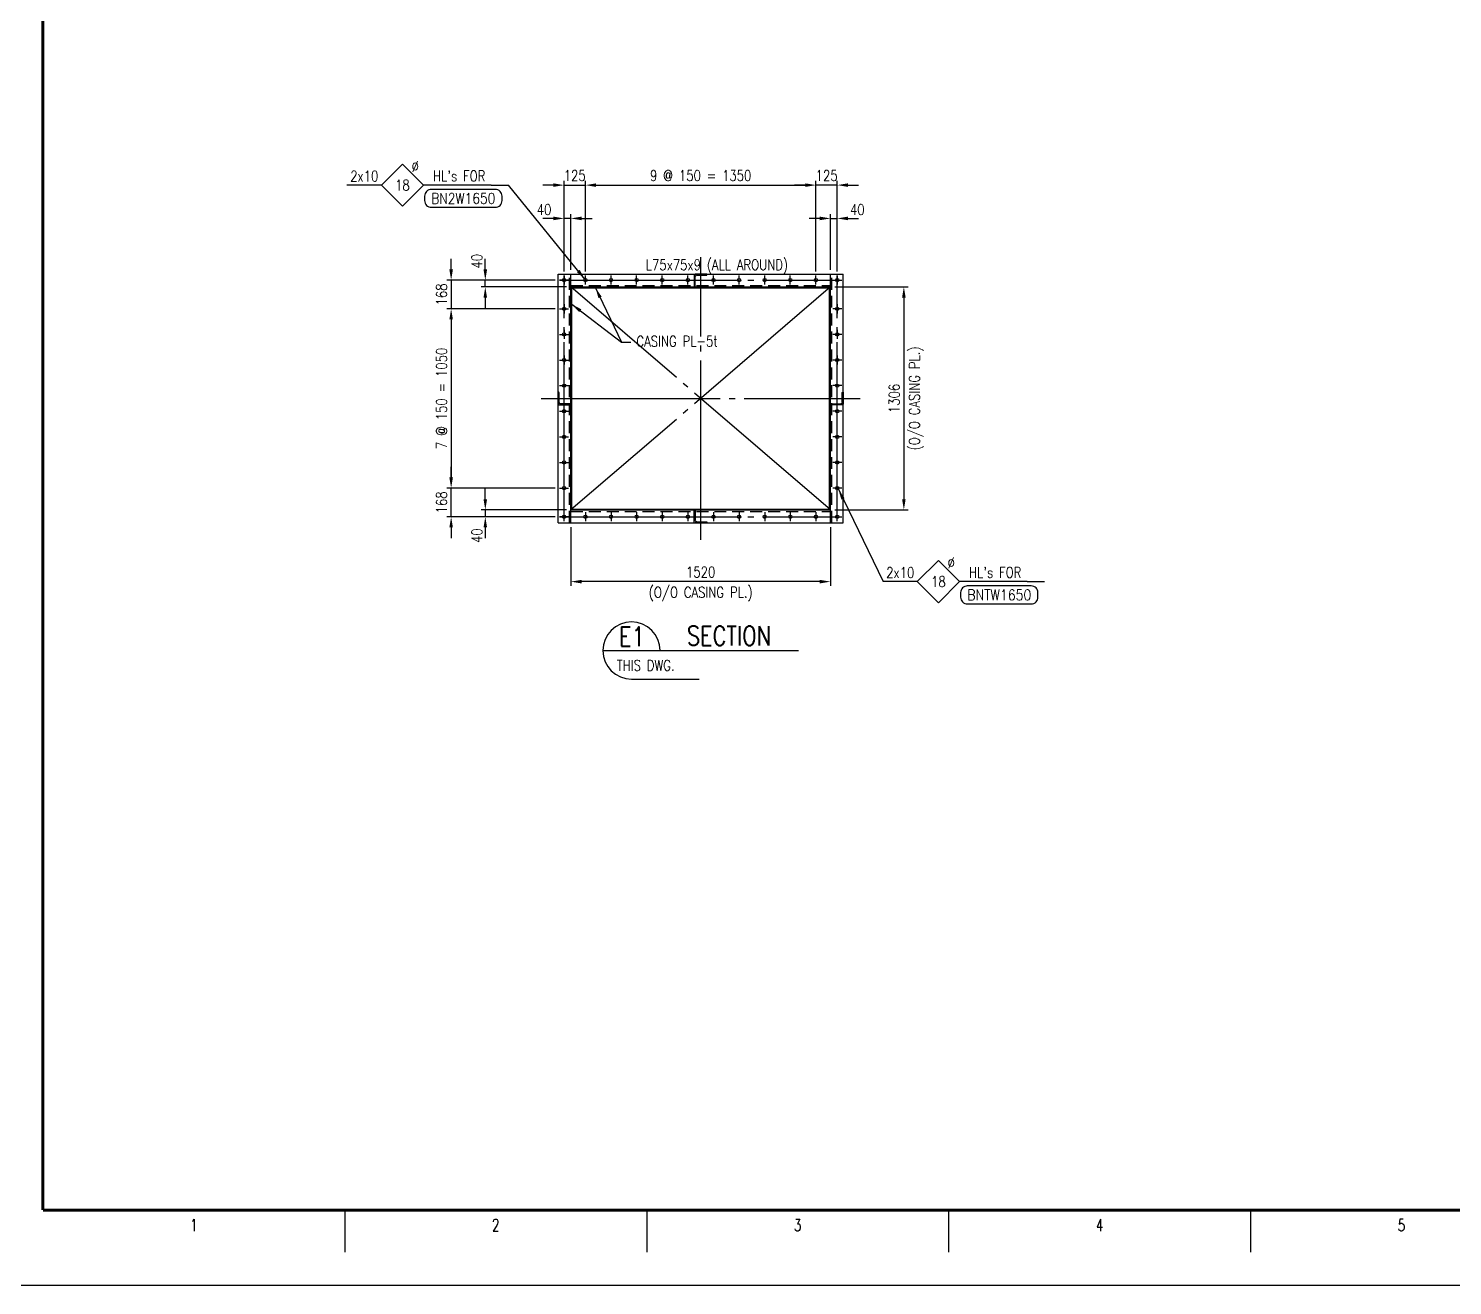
# Model space of a CAD drawing. Header units: millimetres. Extents: x 0 to 134087, y -49114 to 20834.
# Drawn here: x 91933 to 100273, y -48879 to -41517 of the extents above; entities that cross this region are included whole.
import ezdxf
from ezdxf.enums import TextEntityAlignment as Align

# ---------------------------------------------------------------- set-up
doc = ezdxf.new("R2010")
doc.units = ezdxf.units.MM
doc.header["$LTSCALE"] = 35
doc.linetypes.add('JNK-CENTER', pattern=[34, 30, -1.5, 1, -1.5])
doc.linetypes.add('JNK-HIDDEN', pattern=[3, 2, -1])
for name, color, linetype in [('CEN-R', 1, 'JNK-CENTER'), ('CON-C', 4, 'Continuous'), ('CON-G', 3, 'Continuous'), ('CON-W', 7, 'Continuous'), ('CON-Y', 2, 'Continuous'), ('Dim-W', 7, 'Continuous'), ('HID-Y', 2, 'JNK-HIDDEN'), ('STL-OBJT', 7, 'Continuous')]:
    doc.layers.add(name, color=color, linetype=linetype)
doc.styles.add('ROMANS', font='ROMANS.shx', dxfattribs={"width": 0.8})
doc.styles.add('SIMPLEX', font='simplex.shx', dxfattribs={"width": 0.8})
doc.dimstyles.new('DIM25', dxfattribs={"dimscale": 25, "dimtxt": 2.5, "dimasz": 2.5, "dimexe": 1, "dimexo": 1, "dimgap": 1, "dimtad": 1, "dimdec": 1, "dimdsep": 46, "dimtxsty": 'SIMPLEX', "dimcen": 0, "dimclrt": 2, "dimazin": 2, "dimtfac": 1, "dimtdec": 1, "dimtix": 1, "dimtmove": 2, "dimatfit": 0, "dimfxl": 0.18, "dimtolj": 1, "dimtzin": 0, "dimarcsym": 0})

# ---------------------------------------------------------------- blocks, each defined once
blk = doc.blocks.new('A$C05B03637')
at = {"layer": 'HID-Y'}
for p, q in [((0, 75), (0, 0)), ((75, 75), (0, 75)), ((6, 4), (6, 60.5)), ((14.5, 69), (71, 69)), ((75, 73), (75, 75)), ((0, 0), (2, 0))]:
    blk.add_line(p, q, dxfattribs=at)
for centre, radius, start, end in [((2, 4), 4, 270, 0), ((14.5, 60.5), 8.5, 90, 180), ((71, 73), 4, 270, 0)]:
    blk.add_arc(centre, radius, start, end, dxfattribs=at)
blk = doc.blocks.new('TITLE')
at = {"color": 7}
for p, q in [((99.02, 17.68), (99.02, 7.78)), ((169.76, 17.68), (169.76, 7.78)), ((240.49, 17.68), (240.49, 7.78)), ((311.22, 17.68), (311.22, 7.78)), ((841, 0), (0, 0))]:
    blk.add_line(p, q, dxfattribs=at)
at = {"color": 7, "const_width": 0.707}
for points in [[(28.29, 17.68), (28.29, 577.52)], [(28.29, 17.68), (823.67, 17.68)]]:
    blk.add_lwpolyline(points, dxfattribs=at)
at = {"color": 7, "style": 'ROMANS', "width": 0.7}
for s, p in [('1', (63.66, 14.15)), ('2', (134.39, 14.15)), ('3', (205.12, 14.15)), ('4', (275.85, 14.15)), ('5', (346.59, 14.15))]:
    blk.add_text(s, height=2.83, dxfattribs=at).set_placement(p, align=Align.MIDDLE)
blk = doc.blocks.new('*D3015')
at = {"layer": 'DEFPOINTS', "color": 0, "transparency": 16777216}
for p in [(96629.8, -43030.7), (96629.8, -44336.7), (97059.8, -44336.7)]:
    blk.add_point(p, dxfattribs=at)
at = {"layer": 'Dim-W', "color": 0, "lineweight": -2, "transparency": 16777216}
for p, q in [((96654.8, -43030.7), (97084.8, -43030.7)), ((97059.8, -43093.2), (97059.8, -44274.2)), ((96654.8, -44336.7), (97084.8, -44336.7))]:
    blk.add_line(p, q, dxfattribs=at)
at = {"layer": 'Dim-W', "color": 0, "transparency": 16777216}
for points in [[(97049.4, -43093.2), (97070.2, -43093.2), (97059.8, -43030.7)], [(97049.4, -44274.2), (97070.2, -44274.2), (97059.8, -44336.7)]]:
    blk.add_solid(points, dxfattribs=at)
at = {"layer": 'Dim-W', "color": 2, "transparency": 16777216, "char_height": 62.5, "attachment_point": 5, "rotation": 90, "style": 'SIMPLEX'}
for s, insert in [('\\A1;(O/O CASING PL.)', (97132.4, -43683.7)), ('\\A1;1306', (97003.6, -43683.7))]:
    blk.add_mtext(s, dxfattribs=dict(at, insert=insert))
blk = doc.blocks.new('SECTITLE')
at = {"layer": 'CON-G'}
for p, q in [((-1.7, 0), (44.1, 0)), ((5, -6.7), (20.86, -6.7))]:
    blk.add_line(p, q, dxfattribs=at)
blk.add_arc((5, 0), 6.7, 0, 270, dxfattribs=at)
at = {"layer": 'CON-C', "style": 'SIMPLEX', "width": 0.8}
for tag, p in [('A', (5.06, 1.04)), ('ELEVATION', (27.83, 1.22))]:
    blk.add_attdef(tag, text='', height=4.5, dxfattribs=at).set_placement(p, align=Align.CENTER)
at = {"layer": 'CON-Y', "style": 'SIMPLEX', "width": 0.8}
blk.add_attdef('H0000-0000', (1.54, -4.72), '', height=2.5, dxfattribs=at)
blk.add_attdef('SCALE', text='', height=2.5, dxfattribs=at).set_placement((44.9, -3.72), align=Align.RIGHT)
blk = doc.blocks.new('*D3016')
at = {"layer": 'DEFPOINTS', "color": 0, "transparency": 16777216}
for p in [(95109.8, -44411.7), (96629.8, -44411.7), (95109.8, -44756.7)]:
    blk.add_point(p, dxfattribs=at)
at = {"layer": 'Dim-W', "color": 0, "lineweight": -2, "transparency": 16777216}
for p, q in [((95109.8, -44436.7), (95109.8, -44781.7)), ((96629.8, -44436.7), (96629.8, -44781.7)), ((96567.3, -44756.7), (95172.3, -44756.7))]:
    blk.add_line(p, q, dxfattribs=at)
at = {"layer": 'Dim-W', "color": 0, "transparency": 16777216}
for points in [[(95172.3, -44746.3), (95172.3, -44767.1), (95109.8, -44756.7)], [(96567.3, -44746.3), (96567.3, -44767.1), (96629.8, -44756.7)]]:
    blk.add_solid(points, dxfattribs=at)
at = {"layer": 'Dim-W', "color": 2, "transparency": 16777216, "char_height": 62.5, "attachment_point": 5, "style": 'SIMPLEX'}
for s, insert in [('\\A1;1520', (95869.8, -44700.5)), ('\\A1;(O/O CASING PL.)', (95869.8, -44829.3))]:
    blk.add_mtext(s, dxfattribs=dict(at, insert=insert))
blk = doc.blocks.new('*D2942')
at = {"layer": 'DEFPOINTS', "color": 0, "transparency": 16777216}
for p in [(94608.3, -42990.7), (95043.3, -42990.7), (95109.8, -43030.7)]:
    blk.add_point(p, dxfattribs=at)
at = {"layer": 'Dim-W', "color": 0, "lineweight": -2, "transparency": 16777216}
for p, q in [((94608.3, -42928.2), (94608.3, -42865.7)), ((95018.3, -42990.7), (94583.3, -42990.7)), ((95084.8, -43030.7), (94583.3, -43030.7)), ((94608.3, -43030.7), (94608.3, -42990.7)), ((94608.3, -43093.2), (94608.3, -43155.7))]:
    blk.add_line(p, q, dxfattribs=at)
at = {"layer": 'Dim-W', "color": 0, "transparency": 16777216}
for points in [[(94597.9, -42928.2), (94618.7, -42928.2), (94608.3, -42990.7)], [(94597.9, -43093.2), (94618.7, -43093.2), (94608.3, -43030.7)]]:
    blk.add_solid(points, dxfattribs=at)
at = {"layer": 'Dim-W', "color": 2, "transparency": 16777216, "insert": (94559.1, -42879.8), "char_height": 62.5, "attachment_point": 5, "rotation": 90, "style": 'SIMPLEX'}
blk.add_mtext('\\A1;40', dxfattribs=at)
blk = doc.blocks.new('*D2943')
at = {"layer": 'DEFPOINTS', "color": 0, "transparency": 16777216}
for p in [(95043.3, -42990.7), (94408.3, -43158.7), (95043.3, -43158.7)]:
    blk.add_point(p, dxfattribs=at)
at = {"layer": 'Dim-W', "color": 0, "lineweight": -2, "transparency": 16777216}
for p, q in [((94408.3, -42928.2), (94408.3, -42865.7)), ((95018.3, -42990.7), (94383.3, -42990.7)), ((94408.3, -42990.7), (94408.3, -43158.7)), ((95018.3, -43158.7), (94383.3, -43158.7)), ((94408.3, -43221.2), (94408.3, -43283.7))]:
    blk.add_line(p, q, dxfattribs=at)
at = {"layer": 'Dim-W', "color": 0, "transparency": 16777216}
for points in [[(94397.9, -42928.2), (94418.7, -42928.2), (94408.3, -42990.7)], [(94397.9, -43221.2), (94418.7, -43221.2), (94408.3, -43158.7)]]:
    blk.add_solid(points, dxfattribs=at)
at = {"layer": 'Dim-W', "color": 2, "transparency": 16777216, "insert": (94352.1, -43074.7), "char_height": 62.5, "attachment_point": 5, "rotation": 90, "style": 'SIMPLEX'}
blk.add_mtext('\\A1;168', dxfattribs=at)
blk = doc.blocks.new('*D2944')
at = {"layer": 'DEFPOINTS', "color": 0, "transparency": 16777216}
for p in [(95109.8, -44336.7), (94608.3, -44376.7), (95043.3, -44376.7)]:
    blk.add_point(p, dxfattribs=at)
at = {"layer": 'Dim-W', "color": 0, "lineweight": -2, "transparency": 16777216}
for p, q in [((94608.3, -44274.2), (94608.3, -44211.7)), ((95084.8, -44336.7), (94583.3, -44336.7)), ((94608.3, -44336.7), (94608.3, -44376.7)), ((95018.3, -44376.7), (94583.3, -44376.7)), ((94608.3, -44439.2), (94608.3, -44501.7))]:
    blk.add_line(p, q, dxfattribs=at)
at = {"layer": 'Dim-W', "color": 0, "transparency": 16777216}
for points in [[(94597.9, -44274.2), (94618.7, -44274.2), (94608.3, -44336.7)], [(94597.9, -44439.2), (94618.7, -44439.2), (94608.3, -44376.7)]]:
    blk.add_solid(points, dxfattribs=at)
at = {"layer": 'Dim-W', "color": 2, "transparency": 16777216, "insert": (94559.1, -44487.7), "char_height": 62.5, "attachment_point": 5, "rotation": 90, "style": 'SIMPLEX'}
blk.add_mtext('\\A1;40', dxfattribs=at)
blk = doc.blocks.new('*D2945')
at = {"layer": 'DEFPOINTS', "color": 0, "transparency": 16777216}
for p in [(94408.3, -44208.7), (95043.3, -44208.7), (95043.3, -44376.7)]:
    blk.add_point(p, dxfattribs=at)
at = {"layer": 'Dim-W', "color": 0, "lineweight": -2, "transparency": 16777216}
for p, q in [((94408.3, -44146.2), (94408.3, -44083.7)), ((95018.3, -44208.7), (94383.3, -44208.7)), ((94408.3, -44376.7), (94408.3, -44208.7)), ((95018.3, -44376.7), (94383.3, -44376.7)), ((94408.3, -44439.2), (94408.3, -44501.7))]:
    blk.add_line(p, q, dxfattribs=at)
at = {"layer": 'Dim-W', "color": 0, "transparency": 16777216}
for points in [[(94397.9, -44146.2), (94418.7, -44146.2), (94408.3, -44208.7)], [(94397.9, -44439.2), (94418.7, -44439.2), (94408.3, -44376.7)]]:
    blk.add_solid(points, dxfattribs=at)
at = {"layer": 'Dim-W', "color": 2, "transparency": 16777216, "insert": (94352.1, -44292.7), "char_height": 62.5, "attachment_point": 5, "rotation": 90, "style": 'SIMPLEX'}
blk.add_mtext('\\A1;168', dxfattribs=at)
blk = doc.blocks.new('*D2946')
at = {"layer": 'DEFPOINTS', "color": 0, "transparency": 16777216}
for p in [(95043.3, -43158.7), (94408.3, -44208.7), (95043.3, -44208.7)]:
    blk.add_point(p, dxfattribs=at)
at = {"layer": 'Dim-W', "color": 0, "lineweight": -2, "transparency": 16777216}
for p, q in [((95018.3, -43158.7), (94383.3, -43158.7)), ((94408.3, -43221.2), (94408.3, -44146.2)), ((95018.3, -44208.7), (94383.3, -44208.7))]:
    blk.add_line(p, q, dxfattribs=at)
at = {"layer": 'Dim-W', "color": 0, "transparency": 16777216}
for points in [[(94397.9, -43221.2), (94418.7, -43221.2), (94408.3, -43158.7)], [(94397.9, -44146.2), (94418.7, -44146.2), (94408.3, -44208.7)]]:
    blk.add_solid(points, dxfattribs=at)
at = {"layer": 'Dim-W', "color": 2, "transparency": 16777216, "insert": (94352.1, -43683.7), "char_height": 62.5, "attachment_point": 5, "rotation": 90, "style": 'SIMPLEX', "bg_fill": 3, "box_fill_scale": 1.1, "bg_fill_color": 256, "bg_fill_true_color": 13158600, "bg_fill_transparency": 0}
blk.add_mtext('\\A1;7 @ 150 = 1050', dxfattribs=at)
blk = doc.blocks.new('*D2947')
at = {"layer": 'DEFPOINTS', "color": 0, "transparency": 16777216}
for p in [(95069.8, -42629.2), (95069.8, -42964.2), (95109.8, -42955.7)]:
    blk.add_point(p, dxfattribs=at)
at = {"layer": 'Dim-W', "color": 0, "lineweight": -2, "transparency": 16777216}
for p, q in [((95069.8, -42939.2), (95069.8, -42604.2)), ((95109.8, -42930.7), (95109.8, -42604.2)), ((95007.3, -42629.2), (94944.8, -42629.2)), ((95109.8, -42629.2), (95069.8, -42629.2)), ((95172.3, -42629.2), (95234.8, -42629.2))]:
    blk.add_line(p, q, dxfattribs=at)
at = {"layer": 'Dim-W', "color": 0, "transparency": 16777216}
blk.add_solid([(95172.3, -42618.8), (95172.3, -42639.6), (95109.8, -42629.2)], dxfattribs=at)
at = {"layer": 'Dim-W', "color": 2, "transparency": 16777216, "insert": (94952.9, -42577.6), "char_height": 62.5, "attachment_point": 5, "style": 'SIMPLEX', "bg_fill": 3, "box_fill_scale": 1.1, "bg_fill_color": 256, "bg_fill_true_color": 13158600, "bg_fill_transparency": 0}
blk.add_mtext('\\A1;40', dxfattribs=at)
at = {"layer": 'Dim-W', "color": 0, "transparency": 16777216}
blk.add_solid([(95007.3, -42618.8), (95007.3, -42639.6), (95069.8, -42629.2)], dxfattribs=at)
blk = doc.blocks.new('*D2948')
at = {"layer": 'DEFPOINTS', "color": 0, "transparency": 16777216}
for p in [(95194.8, -42434.2), (95069.8, -42964.2), (95194.8, -42964.2)]:
    blk.add_point(p, dxfattribs=at)
at = {"layer": 'Dim-W', "color": 0, "lineweight": -2, "transparency": 16777216}
for p, q in [((95007.3, -42434.2), (94944.8, -42434.2)), ((95069.8, -42939.2), (95069.8, -42409.2)), ((95069.8, -42434.2), (95194.8, -42434.2)), ((95194.8, -42939.2), (95194.8, -42409.2)), ((95257.3, -42434.2), (95319.8, -42434.2))]:
    blk.add_line(p, q, dxfattribs=at)
at = {"layer": 'Dim-W', "color": 0, "transparency": 16777216}
for points in [[(95007.3, -42423.8), (95007.3, -42444.6), (95069.8, -42434.2)], [(95257.3, -42423.8), (95257.3, -42444.6), (95194.8, -42434.2)]]:
    blk.add_solid(points, dxfattribs=at)
at = {"layer": 'Dim-W', "color": 2, "transparency": 16777216, "insert": (95132.3, -42378), "char_height": 62.5, "attachment_point": 5, "style": 'SIMPLEX'}
blk.add_mtext('\\A1;125', dxfattribs=at)
blk = doc.blocks.new('*D2949')
at = {"layer": 'DEFPOINTS', "color": 0, "transparency": 16777216}
for p in [(96669.8, -42629.2), (96629.8, -42955.7), (96669.8, -42964.2)]:
    blk.add_point(p, dxfattribs=at)
at = {"layer": 'Dim-W', "color": 0, "lineweight": -2, "transparency": 16777216}
for p, q in [((96629.8, -42930.7), (96629.8, -42604.2)), ((96669.8, -42939.2), (96669.8, -42604.2)), ((96567.3, -42629.2), (96504.8, -42629.2)), ((96629.8, -42629.2), (96669.8, -42629.2)), ((96732.3, -42629.2), (96794.8, -42629.2))]:
    blk.add_line(p, q, dxfattribs=at)
at = {"layer": 'Dim-W', "color": 0, "transparency": 16777216}
blk.add_solid([(96567.3, -42618.8), (96567.3, -42639.6), (96629.8, -42629.2)], dxfattribs=at)
at = {"layer": 'Dim-W', "color": 2, "transparency": 16777216, "insert": (96786.7, -42577.6), "char_height": 62.5, "attachment_point": 5, "style": 'SIMPLEX', "bg_fill": 3, "box_fill_scale": 1.1, "bg_fill_color": 256, "bg_fill_true_color": 13158600, "bg_fill_transparency": 0}
blk.add_mtext('\\A1;40', dxfattribs=at)
at = {"layer": 'Dim-W', "color": 0, "transparency": 16777216}
blk.add_solid([(96732.3, -42618.8), (96732.3, -42639.6), (96669.8, -42629.2)], dxfattribs=at)
blk = doc.blocks.new('BOLTHOLE')
at = {"layer": 'CON-W'}
blk.add_line((25.7, 0), (9.9, 0), dxfattribs=at)
blk.add_lwpolyline([(0, 0), (4.95, 4.95), (9.9, 0), (4.95, -4.95)], close=True, dxfattribs=at)
at = {"layer": 'CON-Y', "style": 'SIMPLEX', "width": 0.8}
for s, p in [('%%C', (8.81, 3.12)), ("HL's FOR", (24.37, 0.9))]:
    blk.add_text(s, height=2.5, dxfattribs=at).set_placement(p, align=Align.RIGHT)
blk.add_attdef('4', text='', height=2.5, dxfattribs=at).set_placement((-0.69, 0.87), align=Align.RIGHT)
blk.add_attdef('22', text='', height=2.5, dxfattribs=at).set_placement((4.95, 0), align=Align.MIDDLE_CENTER)
blk = doc.blocks.new('boltmark')
at = {"layer": 'CON-Y'}
blk.add_lwpolyline([(0, -4.2), (15, -4.2, 0.414214), (16.56, -2.64), (16.56, -1.56, 0.414214), (15, 0), (0, 0, 0.414214), (-1.56, -1.56), (-1.56, -2.64, 0.414214)], format="xyb", close=True, dxfattribs=at)
at = {"layer": 'CON-G', "style": 'SIMPLEX', "width": 0.802523}
blk.add_attdef('BN2W1650', text='', height=2.5, dxfattribs=at).set_placement((0, -3.35), (15, -3.35), align=Align.FIT)
blk = doc.blocks.new('*D2950')
at = {"layer": 'DEFPOINTS', "color": 0, "transparency": 16777216}
for p in [(96544.8, -42434.2), (96544.8, -42964.2), (96669.8, -42964.2)]:
    blk.add_point(p, dxfattribs=at)
at = {"layer": 'Dim-W', "color": 0, "lineweight": -2, "transparency": 16777216}
for p, q in [((96482.3, -42434.2), (96419.8, -42434.2)), ((96544.8, -42939.2), (96544.8, -42409.2)), ((96669.8, -42434.2), (96544.8, -42434.2)), ((96669.8, -42939.2), (96669.8, -42409.2)), ((96732.3, -42434.2), (96794.8, -42434.2))]:
    blk.add_line(p, q, dxfattribs=at)
at = {"layer": 'Dim-W', "color": 0, "transparency": 16777216}
for points in [[(96482.3, -42423.8), (96482.3, -42444.6), (96544.8, -42434.2)], [(96732.3, -42423.8), (96732.3, -42444.6), (96669.8, -42434.2)]]:
    blk.add_solid(points, dxfattribs=at)
at = {"layer": 'Dim-W', "color": 2, "transparency": 16777216, "insert": (96607.3, -42378), "char_height": 62.5, "attachment_point": 5, "style": 'SIMPLEX'}
blk.add_mtext('\\A1;125', dxfattribs=at)
blk = doc.blocks.new('*D2951')
at = {"layer": 'DEFPOINTS', "color": 0, "transparency": 16777216}
for p in [(96544.8, -42434.2), (95194.8, -42964.2), (96544.8, -42964.2)]:
    blk.add_point(p, dxfattribs=at)
at = {"layer": 'Dim-W', "color": 0, "lineweight": -2, "transparency": 16777216}
for p, q in [((95194.8, -42939.2), (95194.8, -42409.2)), ((95257.3, -42434.2), (96482.3, -42434.2)), ((96544.8, -42939.2), (96544.8, -42409.2))]:
    blk.add_line(p, q, dxfattribs=at)
at = {"layer": 'Dim-W', "color": 0, "transparency": 16777216}
for points in [[(95257.3, -42423.8), (95257.3, -42444.6), (95194.8, -42434.2)], [(96482.3, -42423.8), (96482.3, -42444.6), (96544.8, -42434.2)]]:
    blk.add_solid(points, dxfattribs=at)
at = {"layer": 'Dim-W', "color": 2, "transparency": 16777216, "insert": (95869.8, -42378), "char_height": 62.5, "attachment_point": 5, "style": 'SIMPLEX'}
blk.add_mtext('\\A1;9 @ 150 = 1350', dxfattribs=at)

msp = doc.modelspace()

# ---------------------------------------------------------------- linework, layer by layer
at = {"layer": 'CEN-R'}
for p, q in [((95869.8043, -44511.726), (95869.8043, -42855.726)), ((95096.3043, -42990.726), (95043.3043, -42990.726)), ((95043.3043, -42990.726), (96696.3043, -42990.726)), ((95069.8043, -42964.226), (95069.8043, -43017.226)), ((95069.8043, -44403.226), (95069.8043, -42964.226)), ((96629.8043, -43030.726), (95109.8043, -44336.726)), ((96629.8043, -44336.726), (95109.8043, -43030.726)), ((95194.8043, -43017.226), (95194.8043, -42964.226)), ((95344.8043, -43017.226), (95344.8043, -42964.226)), ((95494.8043, -43017.226), (95494.8043, -42964.226)), ((95644.8043, -43017.226), (95644.8043, -42964.226)), ((95794.8043, -43017.226), (95794.8043, -42964.226)), ((95944.8043, -43017.226), (95944.8043, -42964.226)), ((96094.8043, -43017.226), (96094.8043, -42964.226)), ((96244.8043, -43017.226), (96244.8043, -42964.226)), ((96394.8043, -43017.226), (96394.8043, -42964.226)), ((96544.8043, -43017.226), (96544.8043, -42964.226)), ((96643.3043, -42990.726), (96696.3043, -42990.726)), ((96669.8043, -42964.226), (96669.8043, -43017.226)), ((96669.8043, -44403.226), (96669.8043, -42964.226)), ((96669.8043, -43162.226), (96669.8043, -43109.226)), ((95043.3043, -43158.726), (95096.3043, -43158.726)), ((95069.8043, -43132.226), (95069.8043, -43185.226)), ((96696.3043, -43158.726), (96643.3043, -43158.726)), ((96669.8043, -43132.226), (96669.8043, -43185.226)), ((95069.8043, -43282.226), (95069.8043, -43335.226)), ((96669.8043, -43282.226), (96669.8043, -43335.226)), ((95043.3043, -43308.726), (95096.3043, -43308.726)), ((96696.3043, -43308.726), (96643.3043, -43308.726)), ((95069.8043, -43432.226), (95069.8043, -43485.226)), ((96669.8043, -43432.226), (96669.8043, -43485.226)), ((95043.3043, -43458.726), (95096.3043, -43458.726)), ((96696.3043, -43458.726), (96643.3043, -43458.726)), ((95043.3043, -43608.726), (95096.3043, -43608.726)), ((96696.3043, -43608.726), (96643.3043, -43608.726)), ((94934.8043, -43683.726), (96804.8043, -43683.726)), ((95043.3043, -43758.726), (95096.3043, -43758.726)), ((95069.8043, -43785.226), (95069.8043, -43732.226)), ((96696.3043, -43758.726), (96643.3043, -43758.726)), ((96669.8043, -43785.226), (96669.8043, -43732.226)), ((95043.3043, -43908.726), (95096.3043, -43908.726)), ((95069.8043, -43935.226), (95069.8043, -43882.226)), ((96696.3043, -43908.726), (96643.3043, -43908.726)), ((96669.8043, -43935.226), (96669.8043, -43882.226)), ((95069.8043, -44085.226), (95069.8043, -44032.226)), ((96669.8043, -44085.226), (96669.8043, -44032.226)), ((95043.3043, -44058.726), (95096.3043, -44058.726)), ((96696.3043, -44058.726), (96643.3043, -44058.726)), ((95069.8043, -44235.226), (95069.8043, -44182.226)), ((96669.8043, -44235.226), (96669.8043, -44182.226)), ((95043.3043, -44208.726), (95096.3043, -44208.726)), ((96696.3043, -44208.726), (96643.3043, -44208.726)), ((95069.8043, -44403.226), (95069.8043, -44350.226)), ((95194.8043, -44350.226), (95194.8043, -44403.226)), ((95344.8043, -44350.226), (95344.8043, -44403.226)), ((95494.8043, -44350.226), (95494.8043, -44403.226)), ((95644.8043, -44350.226), (95644.8043, -44403.226)), ((95794.8043, -44350.226), (95794.8043, -44403.226)), ((95944.8043, -44350.226), (95944.8043, -44403.226)), ((96094.8043, -44350.226), (96094.8043, -44403.226)), ((96244.8043, -44350.226), (96244.8043, -44403.226)), ((96394.8043, -44350.226), (96394.8043, -44403.226)), ((96544.8043, -44350.226), (96544.8043, -44403.226)), ((96669.8043, -44403.226), (96669.8043, -44350.226)), ((95096.3043, -44376.726), (95043.3043, -44376.726)), ((95043.3043, -44376.726), (96696.3043, -44376.726)), ((96643.3043, -44376.726), (96696.3043, -44376.726))]:
    msp.add_line(p, q, dxfattribs=at)
at = {"layer": 'CON-G'}
for p, q in [((95034.8043, -44411.726), (95034.8043, -42955.726)), ((95034.8043, -42955.726), (96704.8043, -42955.726)), ((95109.8043, -44411.726), (95109.8043, -42955.726)), ((95109.8043, -43030.726), (96629.8043, -43030.726)), ((95109.8043, -43035.726), (96629.8043, -43035.726)), ((95114.8043, -44331.726), (95114.8043, -43035.726)), ((96624.8043, -44331.726), (96624.8043, -43035.726)), ((96629.8043, -44411.726), (96629.8043, -42955.726)), ((96704.8043, -44411.726), (96704.8043, -42955.726)), ((95109.8043, -44331.726), (96629.8043, -44331.726)), ((95109.8043, -44336.726), (96629.8043, -44336.726)), ((95034.8043, -44411.726), (96704.8043, -44411.726))]:
    msp.add_line(p, q, dxfattribs=at)
for centre in [(95069.8043, -42990.726), (95194.8043, -42990.726), (95344.8043, -42990.726), (95494.8043, -42990.726), (95644.8043, -42990.726), (95794.8043, -42990.726), (95944.8043, -42990.726), (96094.8043, -42990.726), (96244.8043, -42990.726), (96394.8043, -42990.726), (96544.8043, -42990.726), (96669.8043, -42990.726), (95069.8043, -43158.726), (96669.8043, -43158.726), (95069.8043, -43308.726), (96669.8043, -43308.726), (95069.8043, -43458.726), (96669.8043, -43458.726), (95069.8043, -43608.726), (96669.8043, -43608.726), (95069.8043, -43758.726), (96669.8043, -43758.726), (95069.8043, -43908.726), (96669.8043, -43908.726), (95069.8043, -44058.726), (96669.8043, -44058.726), (95069.8043, -44208.726), (96669.8043, -44208.726), (95069.8043, -44376.726), (95194.8043, -44376.726), (95344.8043, -44376.726), (95494.8043, -44376.726), (95644.8043, -44376.726), (95794.8043, -44376.726), (95944.8043, -44376.726), (96094.8043, -44376.726), (96244.8043, -44376.726), (96394.8043, -44376.726), (96544.8043, -44376.726), (96669.8043, -44376.726)]:
    msp.add_circle(centre, 9.5, dxfattribs=at)
at = {"layer": 'CON-W'}
for p, q in [((93999.4478, -42434.226), (93796.6951, -42434.226)), ((94641.869, -42434.226), (94744.4993, -42434.226)), ((97138.6722, -44756.726), (96939.3302, -44756.726)), ((97781.0934, -44756.726), (97883.7237, -44756.726))]:
    msp.add_line(p, q, dxfattribs=at)
at = {"layer": 'HID-Y'}
for p, q in [((95100.8043, -44411.726), (95100.8043, -42955.726)), ((95109.8043, -43021.726), (96629.8043, -43021.726)), ((96638.8043, -44411.726), (96638.8043, -42955.726)), ((95109.8043, -44345.726), (96629.8043, -44345.726))]:
    msp.add_line(p, q, dxfattribs=at)

# ---------------------------------------------------------------- block references
at = {"linetype": 'ByBlock', "xscale": 24.99999999749996, "yscale": 24.99999999749996, "zscale": 24.99999999749996}
msp.add_blockref('TITLE', (91309.6951, -48879.4503), dxfattribs=at)
at = {"xscale": 25, "yscale": 25, "zscale": 25}
for name, p, values in [('BOLTHOLE', (93999.4478, -42434.226), {'4': '2x10', '22': '18'}), ('boltmark', (94292.1877, -42459.226), {'BN2W1650': 'BN2W1650'}), ('BOLTHOLE', (97138.6722, -44756.726), {'4': '2x10', '22': '18'})]:
    msp.add_blockref(name, p, dxfattribs=at).add_auto_attribs(values)
ref = msp.add_blockref('boltmark', (97431.4121, -44781.726), dxfattribs=dict(xscale=25, yscale=25, zscale=25))
ref.add_attrib('BN2W1650', 'BNTW1650', dxfattribs={"layer": 'CON-G', "height": 62.5, "style": 'SIMPLEX', "width": 0.812878}).set_placement((97431.4121, -44865.4677), (97806.4007, -44865.4677), align=Align.FIT)
at = {"layer": 'CON-W', "xscale": 25, "yscale": 25, "zscale": 25}
msp.add_blockref('SECTITLE', (95339.8043, -45160.5123), dxfattribs=at).add_auto_attribs({'H0000-0000': 'THIS DWG.', 'A': 'E1', 'ELEVATION': 'SECTION'})
at = {"layer": 'Dim-W'}
msp.add_blockref('A$C05B03637', (95831.8043, -43030.726), dxfattribs=at)
at = {"layer": 'Dim-W', "rotation": 90.00000000000001}
msp.add_blockref('A$C05B03637', (95109.8043, -43721.726), dxfattribs=at)
at = {"layer": 'Dim-W', "xscale": -1}
for p, rotation in [((96629.8043, -43721.726), 270), ((95831.8043, -44336.726), 180)]:
    msp.add_blockref('A$C05B03637', p, dxfattribs=dict(at, rotation=rotation))

# ---------------------------------------------------------------- texts
at = {"layer": 'CON-Y', "style": 'SIMPLEX', "width": 0.8}
msp.add_text('L75x75x9 (ALL AROUND)', height=62.5, dxfattribs=at).set_placement((95964.7943, -42932.1899), align=Align.CENTER)
msp.add_text('CASING PL-5t', height=62.5, dxfattribs=at).set_placement((95493.5528, -43379.7471))

# ---------------------------------------------------------------- dimensions: what is measured, and where the dimension line sits
at = {"layer": 'Dim-W'}
for base, p1, p2, angle, picture, middle in [((94408.3043, -43158.726), (95043.3043, -42990.726), (95043.3043, -43158.726), 90, '*D2943', (94352.0543, -43074.726)), ((94408.3043, -44208.726), (95043.3043, -44376.726), (95043.3043, -44208.726), 270, '*D2945', (94352.0543, -44292.726))]:
    dim = msp.add_linear_dim(base=base, p1=p1, p2=p2, angle=angle, dimstyle='DIM25', dxfattribs=at)
    dim.commit()
    dim.dimension.update_dxf_attribs({"geometry": picture, "text_midpoint": middle})
for base, p1, p2, angle, picture, middle in [((94608.3043, -42990.726), (95109.8043, -43030.726), (95043.3043, -42990.726), 90, '*D2942', (94559.0936, -42879.7542)), ((94608.3043, -44376.726), (95109.8043, -44336.726), (95043.3043, -44376.726), 270, '*D2944', (94559.0936, -44487.6977))]:
    dim = msp.add_linear_dim(base=base, p1=p1, p2=p2, angle=angle, dimstyle='DIM25', override={"dimtix": 0}, dxfattribs=at)
    dim.commit()
    dim.dimension.update_dxf_attribs({"geometry": picture, "text_midpoint": middle, "dimtype": 160})
for base, p1, p2, angle, picture, middle in [((97059.8043, -44336.726), (96629.8043, -43030.726), (96629.8043, -44336.726), 270, '*D3015', (97059.8043, -43683.726)), ((95109.8043, -44756.726), (96629.8043, -44411.726), (95109.8043, -44411.726), 180, '*D3016', (95869.8043, -44756.726))]:
    dim = msp.add_linear_dim(base=base, p1=p1, p2=p2, angle=angle, text='<>\\X(O/O CASING PL.)', dimstyle='DIM25', dxfattribs=at)
    dim.commit()
    dim.dimension.update_dxf_attribs({"geometry": picture, "text_midpoint": middle})

# ---------------------------------------------------------------- leaders
msp.add_leader([(96676.0267, -44215.9046), (96939.3302, -44756.726)], dimstyle='DIM25', override={"dimgap": 1, "dimtad": 0}, dxfattribs=at)
at = {"layer": 'STL-OBJT'}
for points in [[(95253.7303, -43035.726), (95405.3802, -43353.078), (95461.039, -43353.078)], [(95114.8043, -43131.806), (95405.3802, -43353.078)]]:
    msp.add_leader(points, dimstyle='DIM25', dxfattribs=at)

# ---------------------------------------------------------------- next in the draw order: dimensions: what is measured, and where the dimension line sits
at = {"layer": 'Dim-W'}
dim = msp.add_linear_dim(base=(95069.8043, -42629.226), p1=(95109.8043, -42955.726), p2=(95069.8043, -42964.226), dimstyle='DIM25', override={"dimdec": 0, "dimtdec": 0, "dimtix": 0, "dimatfit": 2, "dimtfill": 1}, dxfattribs=at)
dim.commit()
dim.dimension.update_dxf_attribs({"geometry": '*D2947', "text_midpoint": (94952.9051, -42577.6336), "dimtype": 160})
dim = msp.add_linear_dim(base=(96669.8043, -42629.226), p1=(96629.8043, -42955.726), p2=(96669.8043, -42964.226), angle=180, dimstyle='DIM25', override={"dimdec": 0, "dimtdec": 0, "dimtix": 0, "dimatfit": 2, "dimtfill": 1}, dxfattribs=at)
dim.commit()
dim.dimension.update_dxf_attribs({"geometry": '*D2949', "text_midpoint": (96786.7036, -42577.6336), "dimtype": 160})
dim = msp.add_linear_dim(base=(94408.3043, -44208.726), p1=(95043.3043, -43158.726), p2=(95043.3043, -44208.726), angle=90, text='7 @ 150 = <>', dimstyle='DIM25', override={"dimdec": 0, "dimtdec": 0, "dimtix": 0, "dimatfit": 2, "dimtfill": 1}, dxfattribs=at)
dim.commit()
dim.dimension.update_dxf_attribs({"geometry": '*D2946', "text_midpoint": (94352.0543, -43683.726)})

# ---------------------------------------------------------------- next in the draw order: dimensions: what is measured, and where the dimension line sits
dim = msp.add_linear_dim(base=(96544.8043, -42434.226), p1=(95194.8043, -42964.226), p2=(96544.8043, -42964.226), text='9 @ 150 = <>', dimstyle='DIM25', override={"dimtix": 0}, dxfattribs=at)
dim.commit()
dim.dimension.update_dxf_attribs({"geometry": '*D2951', "text_midpoint": (95869.8043, -42377.976)})
dim = msp.add_linear_dim(base=(95194.8043, -42434.226), p1=(95069.8043, -42964.226), p2=(95194.8043, -42964.226), dimstyle='DIM25', dxfattribs=at)
dim.commit()
dim.dimension.update_dxf_attribs({"geometry": '*D2948', "text_midpoint": (95132.3043, -42377.976)})
dim = msp.add_linear_dim(base=(96544.8043, -42434.226), p1=(96669.8043, -42964.226), p2=(96544.8043, -42964.226), angle=180, dimstyle='DIM25', dxfattribs=at)
dim.commit()
dim.dimension.update_dxf_attribs({"geometry": '*D2950', "text_midpoint": (96607.3043, -42377.976)})

# ---------------------------------------------------------------- next in the draw order: leaders
msp.add_leader([(95192.0284, -42985.2684), (94744.4993, -42434.226)], dimstyle='DIM25', override={"dimgap": 1, "dimtad": 0}, dxfattribs=at)

doc.saveas('drawing.dxf')
